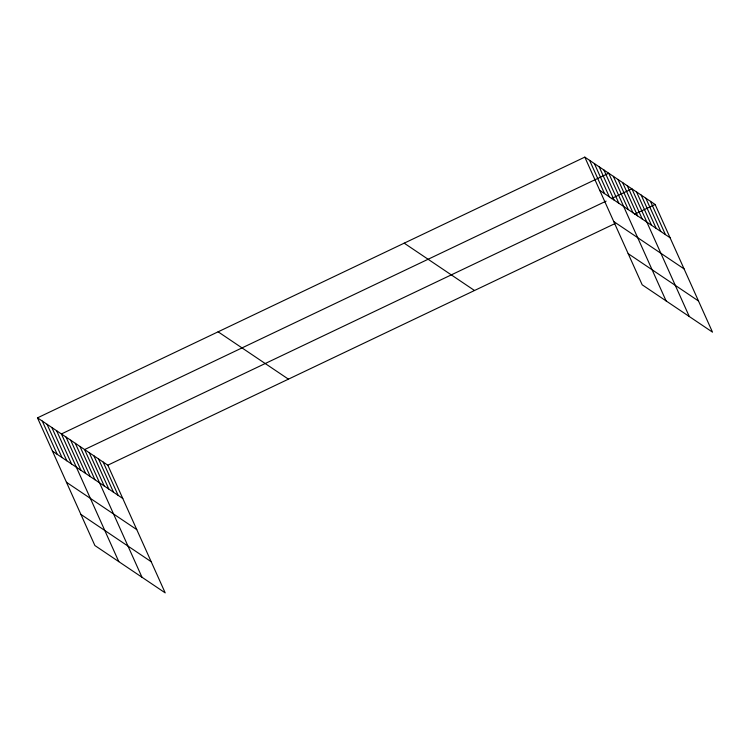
<?xml version="1.0" encoding="UTF-8"?>
<svg xmlns="http://www.w3.org/2000/svg" width="750" height="750" viewBox="0 0 750 750"><rect width="100%" height="100%" fill="white"/><g stroke="black" fill="none" stroke-linecap="round" stroke-linejoin="round"><path stroke-width="1.12" d="M37.5 417.853L107.812 465.188L165.197 592.875L94.884 545.531L37.5 417.853L584.803 157.125L655.116 204.469L712.5 332.147L642.188 284.812L584.803 157.125M606.112 201.131L84.609 449.569L141.994 577.256M611.269 198.675L631.912 188.841L689.297 316.528M107.812 465.188L614.869 223.641M634.472 214.294L655.116 204.469M599.756 190.397L670.069 237.741M613.753 221.559L684.075 268.894M628.181 253.65L698.503 300.994M404.194 243.169L474.506 290.503M218.109 331.809L288.422 379.153M52.453 451.125L122.775 498.469M66.459 482.278L136.772 529.622M80.878 514.378L151.2 561.722M650.475 201.337L665.428 234.619M645.834 198.216L660.788 231.487M641.194 195.094L656.147 228.366M636.553 191.962L651.506 225.244M627.272 185.719L642.225 218.991M622.631 182.597L637.584 215.869M617.991 179.466L632.944 212.747M613.35 176.344L628.303 209.616M666.094 300.9L608.709 173.222L61.406 433.95L118.791 561.628M603.928 169.997L618.881 203.278M599.147 166.781L614.1 200.053M594.366 163.566L609.319 196.838M589.584 160.341L604.538 193.622M103.172 462.066L118.134 495.338M98.531 458.944L113.494 492.216M93.891 455.822L108.844 489.094M89.25 452.691L104.203 485.972M79.969 446.447L94.922 479.719M75.328 443.316L90.281 476.597M70.688 440.194L85.641 473.475M66.047 437.072L81 470.344M56.625 430.725L71.578 464.006M51.844 427.509L66.797 460.781M47.062 424.294L62.016 457.566M42.281 421.069L57.234 454.35"/></g></svg>
